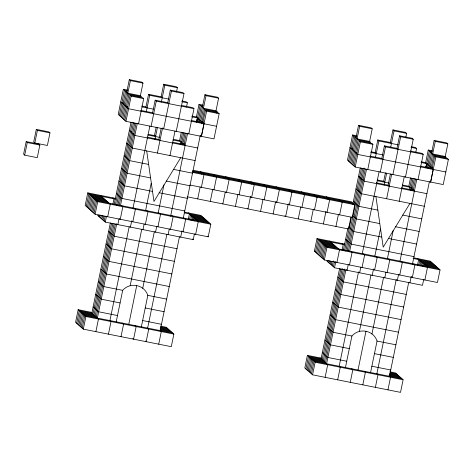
<?xml version="1.0" encoding="UTF-8"?>
<svg xmlns="http://www.w3.org/2000/svg" width="472" height="472" viewBox="0 0 472 472"><rect width="100%" height="100%" fill="white"/><g stroke="black" fill="none" stroke-linecap="round" stroke-linejoin="round"><path stroke-width="0.71" d="M26.184 141.576L23.6 154.173L24.703 155.152L37.27 157.66L39.86 145.063L38.751 144.084L26.184 141.576L27.287 142.562L39.86 145.063M24.703 155.152L27.287 142.562M36.303 129.393L33.718 141.983L34.822 142.963L47.389 145.47L49.973 132.874L48.87 131.894L36.303 129.393L37.406 130.372L49.973 132.874M34.822 142.963L37.406 130.372M115.687 198.423L87.762 192.859L85.172 205.456L95.114 214.27L208.223 236.814L210.813 224.218L200.871 215.403L184.109 212.064M86.282 206.435L88.866 193.839L115.398 199.125M87.385 207.415L89.969 194.818L102.536 197.325M88.488 208.394L91.072 195.797L103.639 198.305M89.591 209.373L92.176 196.777L104.749 199.284M90.701 210.353L93.285 197.756L105.852 200.264M91.804 211.332L94.388 198.742L106.955 201.243M92.907 212.311L95.491 199.721L108.058 202.222M94.011 213.291L96.595 200.7L209.704 223.238M95.114 214.27L97.704 201.68L87.762 192.859M216.583 126.29L128.555 108.743L120.767 101.881L123.357 89.291L127.546 90.123M92.129 312.476L78.163 309.691L75.579 322.287L83.314 329.143L171.283 346.678L173.873 334.082L166.138 327.226L160.551 326.111M119.351 115.469L124.46 90.27L123.357 89.291M76.682 323.267L79.272 310.67L91.839 313.178L110.365 222.92M98.66 216.217L98.949 214.819M77.791 324.246L80.376 311.65L92.943 314.157L111.616 223.197M99.763 217.197L100.194 215.096M120.448 116.442L125.617 91.255L127.015 91.533M78.895 325.226L81.479 312.635L94.046 315.137L112.861 223.48M100.866 218.176L101.445 215.374M121.552 117.422L129.304 79.638L141.871 82.14L142.981 83.125L140.39 95.716L141.5 96.695L128.933 94.194L125.617 91.255M79.998 326.205L82.582 313.614L95.149 316.116L114.112 223.757M101.976 219.155L102.689 215.657M122.655 118.401L130.408 80.618L129.304 79.638M81.101 327.184L83.686 314.594L96.258 317.096L115.357 224.041M103.079 220.135L103.94 215.934M123.758 119.381L128.933 94.194M82.211 328.164L84.795 315.573L172.764 333.102M104.182 221.114L105.185 216.217M124.862 120.36L130.036 95.173L142.603 97.674L143.706 98.654L138.538 123.847M83.314 329.143L85.898 316.553L78.163 309.691M194.411 234.029L193.26 239.628L105.285 222.094L106.436 216.495M200.635 135.712L201.373 136.367L203.957 123.776L202.854 122.791L205.491 110.212L218.064 112.714L219.167 113.693L213.993 138.88L125.971 121.339L131.139 96.152L130.036 95.173M107.687 216.778L110.271 204.181L100.329 195.367M112.849 204.447L114 198.848L112.896 197.868M114.1 204.724L131.045 122.165M115.492 204.305L132.296 122.443M116.596 205.285L133.541 122.726M117.988 204.866L134.791 123.003M119.091 205.845L136.042 123.286M97.362 318.075L116.749 223.622M120.484 205.426L137.287 123.564M95.881 331.651L98.465 319.054L90.73 312.198M117.852 224.601L119.003 219.002M145.966 106.902L148.55 94.311L161.117 96.813L162.226 97.792M146.355 111.38L149.654 95.291L148.55 94.311M129.175 226.825L109.929 320.582L111.032 321.562L108.448 334.152M132.909 208.63L149.854 126.071M153.689 113.752L152.586 112.773L155.17 100.182L167.737 102.684L168.84 103.663M130.419 227.103L131.718 220.807M151.105 126.349L156.273 101.161L155.17 100.182M132.821 221.787L135.405 209.19L134.302 208.211M161.117 96.813L163.707 84.222L176.274 86.724L177.378 87.704L176.516 91.904M116.212 321.833L122.673 290.345A14.838 14.738 -48.4 0 1 129.074 286.056C134.001 284.386 139.7 285.507 143.606 288.952A14.838 14.738 -48.4 0 1 147.813 295.354L141.346 326.842M156.185 127.174L154.456 135.57L155.565 136.55M161.365 101.993L164.811 85.202L163.707 84.222M154.987 139.346L157.43 127.452M159.984 140.467L158.875 139.488L161.176 128.295M130.148 285.796L141.742 229.327M145.618 210.435L151.193 183.272M157.394 153.064L162.569 127.877M167.737 102.684L170.321 90.093L182.888 92.595L183.997 93.574L176.239 131.358M121.015 336.66L123.599 324.063L122.496 323.084M142.992 229.61L144.137 224.011M163.672 128.856L171.424 91.072L170.321 90.093M145.388 224.288L147.972 211.698L146.869 210.718M128.779 324.341L136.744 285.548M142.721 288.298L154.309 231.835M158.185 212.943L163.955 184.853M169.961 155.565L174.994 131.08M155.559 232.112L156.704 226.513M157.955 226.796L160.539 214.2L159.436 213.22M185.118 145.476L179.596 140.579L181.319 132.184M186.499 107.002L187.36 102.802L186.257 101.822L182.068 100.99M180.127 144.355L182.564 132.461M181.513 143.936L183.815 132.744M182.623 144.916L185.059 133.021M186.31 133.305L184.015 144.497L172.84 142.273M166.876 234.336L147.63 328.093L148.733 329.072L146.149 341.669L145.411 341.014M170.61 216.147L187.561 133.582M168.126 234.619L169.277 229.02M188.806 133.865L193.98 108.672L192.871 107.693L181.702 105.468M170.522 229.298L173.106 216.707L172.003 215.728M203.202 105.185L199.013 104.353L196.429 116.944L201.963 121.859L204.547 109.262L201.237 106.324L198.075 121.717M196.482 122.1L197.343 117.906L196.24 116.92L192.045 116.088M199.013 104.353L200.116 105.333L196.671 122.124L197.544 117.935M199.178 122.696L204.925 94.707L217.492 97.214L218.595 98.194L216.011 110.784L217.12 111.764L216.831 113.168M200.57 122.277L206.028 95.686L204.925 94.707M201.514 123.221L201.804 121.823L203.343 122.13M179.443 236.844L160.197 330.601L161.306 331.58L158.716 344.171M183.325 217.952L200.27 135.387M180.693 237.121L181.985 230.826M201.426 136.379L206.6 111.191L205.491 110.212M183.089 231.805L185.673 219.209L184.57 218.229M188.257 219.474L189.408 213.875M189.508 219.751L190.511 214.854L203.078 217.362M190.753 220.035L191.614 215.834L204.181 218.341M192.004 220.312L192.718 216.813L205.285 219.321M201.479 174.133L201.768 172.734L200.665 171.755M193.396 219.893L193.827 217.798L206.394 220.3M197.703 198.907L200.146 187.012M194.499 220.872L194.93 218.778L207.497 221.279M201.391 187.29L203.975 174.693L202.871 173.714M195.656 234.307L198.24 221.716L188.298 212.896M214.046 176.64L214.335 175.242L213.232 174.262M210.27 201.408L212.713 189.514M213.958 189.797L216.548 177.201L215.438 176.221M222.837 203.916L225.28 192.021M226.525 192.299L229.115 179.702L228.005 178.723M239.186 181.649L239.469 180.251L238.366 179.272M235.404 206.417L237.847 194.523M239.097 194.806L241.682 182.21L240.578 181.23M251.753 184.151L252.036 182.752L250.933 181.773M250.555 196.328L247.971 208.925L247.234 208.27M251.665 197.308L254.249 184.711L253.145 183.732M260.538 211.427L262.981 199.532M264.231 199.815L266.816 187.219L265.712 186.239M273.111 213.934L275.548 202.04M289.454 191.667L289.743 190.269L288.64 189.29M288.262 203.845L285.678 216.436L284.94 215.781M289.365 204.824L291.95 192.228L290.846 191.248M298.245 218.943L300.688 207.049M301.933 207.326L304.517 194.73L303.413 193.75M310.812 221.445L313.255 209.55M414.044 257.883L430.104 261.087L440.046 269.901L437.461 282.498L324.352 259.954L314.411 251.139L316.995 238.543L344.92 244.112M315.514 252.119L318.098 239.522L344.631 244.809M327.155 199.184L327.444 197.78L326.341 196.8M316.618 253.098L319.202 240.502L331.769 243.009M323.379 223.952L325.963 211.356M317.721 254.078L320.305 241.481L332.878 243.989M327.067 212.335L329.657 199.744L328.547 198.759M318.83 255.057L321.414 242.46L333.981 244.968M319.933 256.036L322.518 243.446L335.085 245.947M321.037 257.016L323.621 244.425L336.188 246.927M322.14 257.995L324.724 245.405L337.291 247.906M323.243 258.975L325.833 246.384L438.942 268.922M324.352 259.954L326.937 247.363L316.995 238.543M445.816 171.973L357.788 154.433L350.006 147.565L352.59 134.974L356.779 135.806M321.361 358.159L307.402 355.375L304.812 367.971L312.547 374.827L400.522 392.362L403.106 379.765L395.371 372.909L389.789 371.794M348.584 161.153L353.693 135.954L352.59 134.974M305.921 368.951L308.505 356.354L321.072 358.862L339.598 268.603M327.892 261.901L328.182 260.503M335.946 226.454L338.389 214.559M307.024 369.93L309.608 357.339L322.175 359.841L340.849 268.881M328.996 262.88L329.426 260.78M349.681 162.126L354.85 136.939L356.248 137.216M339.633 214.843L342.224 202.246L341.114 201.267M308.127 370.909L310.712 358.319L323.279 360.82L342.241 268.462M330.105 263.86L330.677 261.063M350.784 163.105L358.537 125.322L371.11 127.829L372.213 128.809L369.629 141.399L370.732 142.379L358.165 139.877L354.85 136.939M309.231 371.889L311.815 359.298L324.388 361.8L343.345 269.441M331.208 264.839L331.922 261.34M351.888 164.085L359.646 126.301L358.537 125.322M310.334 372.868L312.924 360.278L325.491 362.779L344.737 269.022M332.312 265.819L333.315 260.922M352.991 165.064L358.165 139.877M311.443 373.848L314.027 361.257L402.002 378.786M333.415 266.798L334.424 261.901M354.1 166.044L359.269 140.857L371.836 143.358L372.939 144.338L367.771 169.531M312.547 374.827L315.131 362.236L307.402 355.375M423.644 279.713L422.493 285.312L334.518 267.777L335.816 261.482M432.14 168.486L434.73 155.896L447.297 158.397L448.4 159.377L443.232 184.57L355.204 167.023L360.372 141.836L359.269 140.857M336.919 262.462L339.504 249.865L329.562 241.05M342.082 250.13L343.232 244.531L342.129 243.552M343.333 250.408L347.787 228.719M352.814 204.234L360.283 167.849M350.956 217.067L348.513 228.961L187.231 196.818M344.584 250.691L351.475 217.108M354.059 204.512L361.528 168.126M192.399 171.631L353.687 203.768L354.791 204.754L352.206 217.344L190.222 185.065M345.828 250.968L362.779 168.41M347.221 250.549L364.172 167.991M348.324 251.529L365.275 168.97M326.594 363.759L345.84 270.002M349.717 251.11L366.52 169.247M325.114 377.334L327.698 364.738L319.969 357.882M348.236 264.686L347.091 270.285L346.354 269.63M349.486 264.963L352.071 252.372L350.967 251.393M391.459 143.476L390.356 142.497L377.783 139.995L375.199 152.592L376.243 153.553L375.199 152.592L370.968 151.742M375.382 157.754L378.892 140.975L377.783 139.995M358.549 271.807L339.161 366.266L340.265 367.245L337.681 379.836M362.284 253.617L379.087 171.755M382.922 159.442L381.818 158.456L384.403 145.866L396.97 148.367L398.079 149.347M359.658 272.786L360.803 267.187M380.338 172.032L385.506 146.845L384.403 145.866M362.053 267.471L364.638 254.874L363.534 253.895M390.356 142.497L392.94 129.906L405.507 132.408L406.61 133.387L405.891 136.886M345.445 367.517L351.911 336.029A14.838 14.738 -48.4 0 1 358.307 331.739C363.239 330.07 368.933 331.191 372.839 334.636A14.838 14.738 -48.4 0 1 377.045 341.044L370.579 372.526M384.798 182.233L383.695 181.254L385.417 172.858M390.598 147.677L394.043 130.886L392.94 129.906M384.22 185.03L386.662 173.135M389.217 186.151L388.114 185.172L390.409 173.979M359.387 331.48L370.974 275.011M374.709 256.821L380.426 228.955M386.633 198.747L391.66 174.257M396.97 148.367L399.554 135.777L412.127 138.278L413.23 139.258L405.472 177.041M350.248 382.344L352.832 369.747L351.728 368.768M372.225 275.294L373.517 268.993M392.905 174.54L400.663 136.756L399.554 135.777M374.62 269.972L377.205 257.382L376.101 256.402M358.012 370.024L365.977 331.232M371.954 333.981L383.541 277.518M387.423 258.627L393.188 230.537M399.2 201.249L404.227 176.764M362.815 384.851L365.405 372.255L364.296 371.275M385.943 272.197L384.792 277.796L384.055 277.141M387.188 272.48L389.772 259.883L388.668 258.904M414.351 191.16L408.829 186.263L410.551 177.867M415.873 151.984L416.593 148.485L415.49 147.506L411.301 146.674M409.501 189.343L411.802 178.145M410.605 190.322L413.047 178.428M411.855 190.6L414.298 178.705M415.543 178.988L413.248 190.181L401.377 187.815M396.256 279.324L376.862 373.777L377.972 374.756L375.382 387.353M399.99 261.128L416.794 179.266M397.359 280.303L398.51 274.704M418.039 179.549L423.213 154.356L422.104 153.376L410.239 151.01M399.754 274.981L402.339 262.391L401.235 261.411M432.435 150.869L428.246 150.037L425.661 162.628L431.196 167.542L433.786 154.946L430.47 152.008L427.166 168.097M425.856 167.088L426.576 163.589L425.473 162.61L421.284 161.772M426.045 167.106L429.349 151.016L428.246 150.037M425.915 167.82L426.782 163.619M428.417 168.38L434.157 140.39L446.724 142.898L447.834 143.877L445.243 156.468L446.353 157.453L433.786 154.946M429.809 167.961L435.267 141.37L434.157 140.39M430.753 168.905L431.036 167.507L432.576 167.814M408.681 282.527L389.435 376.284L390.539 377.264L387.954 389.86M412.41 264.332L429.361 181.773M409.926 282.805L411.218 276.509M430.606 182.05L433.196 169.46M430.665 182.062L435.833 156.875L434.73 155.896M417.49 265.158L418.64 259.559M418.882 264.739L419.744 260.538L432.311 263.046M419.986 265.718L420.847 261.517L433.414 264.025M421.378 265.299L421.956 262.503L434.523 265.004M422.481 266.279L423.059 263.482L435.626 265.984M423.874 265.86L424.163 264.462L436.73 266.963M424.888 279.99L427.479 267.4L417.537 258.579M180.711 157.707L153.972 201.473L146.692 150.928M409.95 203.391L383.205 247.157L375.924 196.612M164.811 85.202L177.378 87.704M394.043 130.886L406.61 133.387M130.408 80.618L142.981 83.125M206.028 95.686L218.595 98.194M359.646 126.301L372.213 128.809M435.267 141.37L447.834 143.877M171.424 91.072L183.997 93.574M400.663 136.756L413.23 139.258M124.46 90.27L127.251 90.825M149.654 95.291L168.51 99.049M181.773 101.692L187.36 102.802M200.116 105.333L202.913 105.887M353.693 135.954L356.484 136.508M378.892 140.975L398.439 144.869M411.006 147.376L416.593 148.485M429.349 151.016L432.146 151.571M201.237 106.324L202.63 106.601M430.47 152.008L431.868 152.285M127.823 93.214L140.39 95.716M203.444 108.283L216.011 110.784M357.062 138.898L369.629 141.399M432.676 153.966L445.243 156.468M204.547 109.262L217.12 111.764M131.139 96.152L143.706 98.654M156.273 101.161L193.98 108.672M206.6 111.191L219.167 113.693M360.372 141.836L372.939 144.338M385.506 146.845L423.213 154.356M435.833 156.875L448.4 159.377M120.767 101.881L118.242 114.49L125.971 121.339M141.736 106.058L145.907 106.89L147.069 107.887M350.006 147.565L347.481 160.173L355.204 167.023M121.876 102.861L123.322 103.15M142.143 106.902L153.353 109.138M191.756 116.79L197.343 117.906M197.532 117.923L198.942 118.218M351.109 148.544L352.56 148.833M370.685 152.45L383.288 154.958M420.989 162.474L426.576 163.589M426.765 163.607L428.175 163.902M126.343 106.784L127.741 107.067M355.581 152.468L356.974 152.751M140.715 110.413L152.586 112.773M191.685 120.566L202.854 122.791M369.948 156.096L381.818 158.456M420.222 166.114L432.087 168.48M148.173 134.319L155.854 135.847M173.312 139.328L179.596 140.579M377.411 180.003L383.695 181.254M402.545 185.012L408.829 186.263M130.425 131.54L131.824 131.818M147.883 135.022L159.754 137.381M173.017 140.031L182.098 141.836M359.664 177.224L361.056 177.501M377.116 180.705L388.987 183.065M402.25 185.714L411.33 187.52M132.638 133.499L134.036 133.777M182.906 143.517L184.304 143.795M361.871 179.183L363.269 179.46M412.144 189.201L413.537 189.478M147.01 137.122L158.875 139.488M376.243 182.806L388.114 185.172M197.685 147.984L134.845 135.458L129.322 130.561M426.918 193.667L364.083 181.142L358.555 176.245M195.101 160.574L132.26 148.055L126.738 143.152M424.334 206.258L361.493 193.738L355.971 188.841M192.983 170.227L351.475 201.809L352.578 202.789L192.694 170.929M192.11 172.327L354.791 204.754M148.568 164.415L129.676 160.645L124.154 155.748M173.507 169.383L192.517 173.171M377.801 210.099L358.909 206.329L353.386 201.432M402.74 215.067L421.75 218.855M150.444 177.897L127.092 173.242L121.57 168.345M166.297 181.053L189.927 185.767M379.683 223.58L356.325 218.925L352.277 215.332M395.53 226.737L419.166 231.451M152.326 191.378L124.508 185.838L118.985 180.935M159.093 192.729L187.343 198.358M381.559 237.062L353.74 231.522L348.584 226.949M388.326 238.413L416.575 244.042M184.758 210.954L121.918 198.429L116.395 193.532M413.991 256.638L351.156 244.112L345.634 239.215M184.517 212.901L201.975 216.382M413.053 258.45L431.207 262.066M196.033 219.757L208.6 222.259M425.266 265.441L437.833 267.943M97.704 201.68L210.813 224.218M326.937 247.363L440.046 269.901M314.411 251.139L315.803 251.417M177 248.738L114.165 236.212L108.643 231.315M406.239 294.422L343.398 281.896L337.875 276.999M174.416 261.329L111.581 248.809L106.058 243.906M403.648 307.012L340.813 294.493L335.291 289.596M171.832 273.925L108.997 261.399L103.468 256.502M401.064 319.609L338.229 307.083L332.707 302.186M169.247 286.522L106.406 273.996L100.884 269.099M398.48 332.205L335.645 319.68L330.117 314.783M122.673 290.345L103.822 286.592L98.3 281.69M147.813 295.354L166.663 299.112M351.911 336.029L333.055 332.276L327.533 327.373M377.045 341.044L395.896 344.796M120.089 302.941L101.238 299.183L95.716 294.286M145.223 307.951L164.079 311.709M349.321 348.625L330.471 344.867L324.948 339.97M374.461 353.634L393.312 357.392M117.504 315.538L98.654 311.78L93.131 306.883M142.638 320.547L161.489 324.299M346.737 361.222L327.887 357.463L322.364 352.566M371.871 366.231L390.727 369.989M160.958 326.954L167.241 328.205M390.191 372.638L396.48 373.889M160.669 327.656L168.351 329.185M389.901 373.34L397.583 374.868M160.374 328.359L169.454 330.164M389.612 374.042L398.687 375.848M160.085 329.055L170.557 331.143M389.317 374.738L399.79 376.827M160.492 329.898L171.66 332.123M389.028 375.441L400.893 377.806M85.898 316.553L173.873 334.082M315.131 362.236L403.106 379.765M431.036 167.507L433.249 169.466M413.802 263.913L414.912 264.892L412.322 277.489L411.59 276.834M338.908 199.308L340.011 200.287M313.774 194.299L314.877 195.278M315.98 196.258L317.084 197.237L314.499 209.833L313.762 209.179M301.207 191.791L302.31 192.771M276.067 186.782L277.176 187.762M278.279 188.741L279.383 189.72L276.798 202.317L276.061 201.662M201.804 121.823L204.016 123.782M263.5 184.281L264.609 185.26M326.789 260.922L334.518 267.777M225.799 176.764L226.902 177.743M207.491 236.159L208.223 236.814M192.523 238.974L193.26 239.628M121.735 205.709L122.838 206.689L120.254 219.279L119.516 218.63M97.556 215.238L105.285 222.094M135.063 325.591L136.166 326.571L133.582 339.161L132.844 338.512"/></g></svg>
